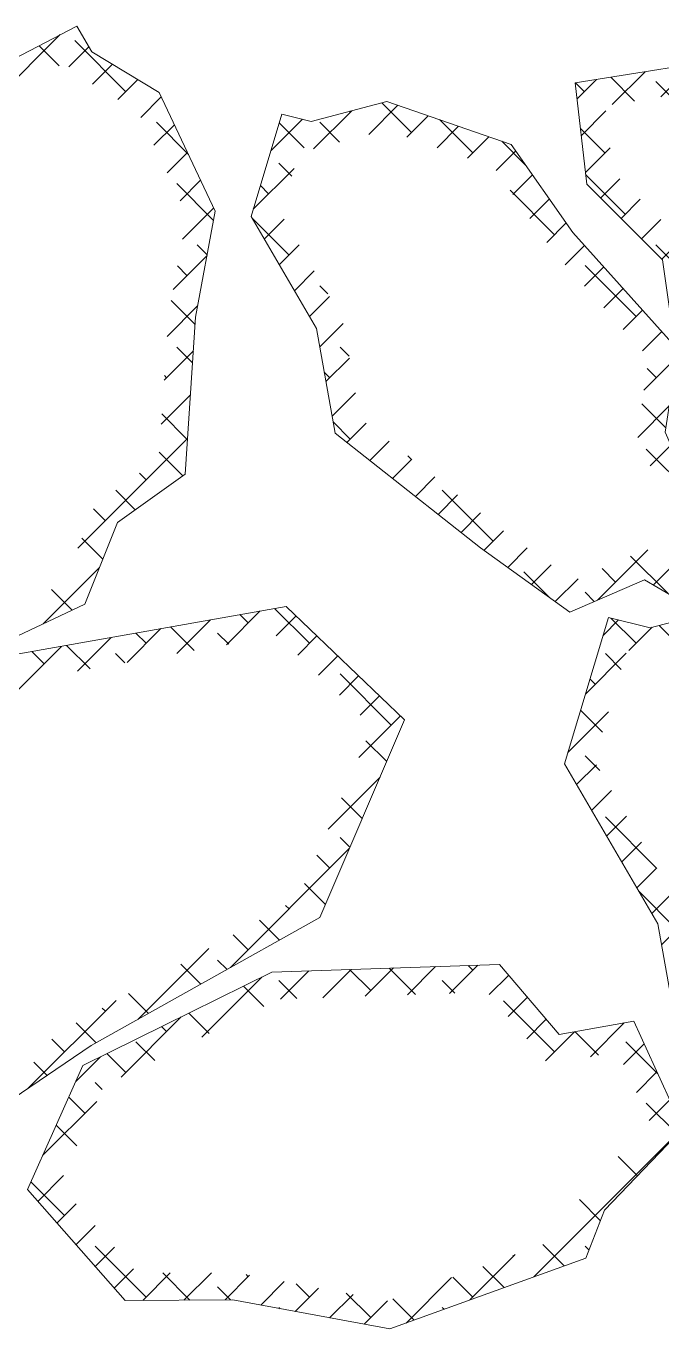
# Model space of a CAD drawing. Header units: inches. Extents: x 523 to 1492, y 69 to 539.
# Drawn here: x 915.42 to 922.42, y 471.54 to 485.86 of the extents above; entities that cross this region are included whole.
import ezdxf

# ---------------------------------------------------------------- set-up
doc = ezdxf.new("R2010")
doc.units = ezdxf.units.IN
doc.header["$MEASUREMENT"] = 0

# ---------------------------------------------------------------- blocks, each defined once
blk = doc.blocks.new('Полное обрушение')
at = {"color": 7, "linetype": 'ByBlock', "lineweight": 15}
for p, q in [((1982.001152207929, -1386.043905999058), (1983.018149663451, -1385.026908543535)), ((1983.738577144176, -1385.653519480971), (1983.177311136609, -1385.092253473404)), ((1983.007088540782, -1385.37104368363), (1982.784721697012, -1385.14867683986)), ((1983.114308372019, -1385.379762641021), (1983.333421890943, -1385.160649122097)), ((1983.372457075552, -1385.570626743541), (1983.591074934719, -1385.352008884375)), ((1989.623980952042, -1385.710277058085), (1989.98520931358, -1385.349048696548)), ((1983.652902861485, -1385.739193763661), (1983.871520720652, -1385.520575904495)), ((1988.702664074761, -1385.73356832326), (1988.917325996989, -1385.518906401032)), ((1989.334524321747, -1385.756318079614), (1989.072440157971, -1385.494233915837)), ((1989.090039293747, -1385.795205910327), (1989.451267655284, -1385.43397754879)), ((1989.721918191997, -1385.69469914381), (1989.568485327644, -1385.541266279457)), ((1988.78271291705, -1385.65351948097), (1988.685046287722, -1385.555852851642)), ((1983.904536987321, -1385.936572443879), (1984.129858455079, -1385.71125097612)), ((1986.411532890651, -1386.12365337687), (1986.732329695614, -1385.802856571906)), ((1986.88166678655, -1386.102532287024), (1986.55515834919, -1385.776023849664)), ((1985.334629187637, -1386.302531467777), (1985.681148861072, -1385.956011794342)), ((1985.803587374979, -1386.282586086488), (1986.223426244479, -1385.862747216989)), ((1986.20814757747, -1385.878025883997), (1986.199201806264, -1385.869080112792)), ((1986.830198239676, -1386.154000833899), (1987.066133114677, -1385.918065958898)), ((1987.55518599563, -1386.327038690051), (1987.188419288499, -1385.96027198292)), ((1988.748112244206, -1386.137132959868), (1989.019451290114, -1385.86579391396)), ((1984.048653489422, -1386.241468747832), (1984.27397495718, -1386.016147280074)), ((1984.428838999706, -1386.3437813365), (1984.075336748716, -1385.990279085511)), ((1985.702291810125, -1386.270195728759), (1985.427352165119, -1385.995256083753)), ((1986.089063990051, -1386.207955102631), (1985.87138797293, -1385.990279085511)), ((1987.164001658738, -1386.26921022089), (1987.399936533739, -1386.033275345889)), ((1989.007219320077, -1386.327038690051), (1988.739329977058, -1386.059149347032)), ((1987.4978050778, -1386.384419607881), (1987.733739952801, -1386.14848473288)), ((1988.136903680004, -1386.459743568371), (1987.874083066432, -1386.196922954799)), ((1984.192769991522, -1386.546365051785), (1984.418091459281, -1386.321043584026)), ((1987.811990129453, -1386.519247362281), (1988.027317037665, -1386.30392045407)), ((1988.793560413652, -1386.540697596475), (1989.06489945956, -1386.269358550568)), ((1985.140579607975, -1386.945593853493), (1985.589365916592, -1386.496807544875)), ((1985.563988670394, -1386.580905395082), (1985.422375166877, -1386.439291891564)), ((1984.704890271666, -1387.068845414514), (1984.299843151743, -1386.663798294591)), ((1984.336886493623, -1386.851261355738), (1984.562207961382, -1386.625939887979)), ((1985.310121965363, -1386.776051496104), (1985.219182290882, -1386.685111821623)), ((1987.997385747178, -1386.78286455061), (1988.21271265539, -1386.567537642398)), ((1989.231725723104, -1387.000557899131), (1988.796313701528, -1386.565145877555)), ((1988.960784635581, -1386.8224861806), (1989.172917003453, -1386.610353812728)), ((1988.453211607737, -1387.225064302158), (1987.965090040534, -1386.736942734955)), ((1988.182781364903, -1387.046481738938), (1988.398108273115, -1386.831154830726)), ((1989.185689145251, -1387.046594476983), (1989.397821513124, -1386.83446210911)), ((1984.361197167583, -1387.275963487831), (1984.706324463482, -1386.930836191932)), ((1985.53462836839, -1387.449570705184), (1985.124051354215, -1387.03899369101)), ((1985.261373739797, -1387.273812527724), (1985.480665079711, -1387.05452118781)), ((1988.368176982628, -1387.310098927267), (1988.58350389084, -1387.094772019055)), ((1989.410593654923, -1387.270702773366), (1989.622726022795, -1387.058570405493)), ((1984.634442660613, -1387.447410609515), (1984.52434955477, -1387.337317503671)), ((1985.427062209629, -1387.557136863945), (1985.646353549544, -1387.337845524031)), ((1988.572503339056, -1387.554785376893), (1988.784964015856, -1387.342324700093)), ((1989.979120873885, -1387.747953049912), (1989.568485327644, -1387.337317503671)), ((1989.635498164593, -1387.494811069748), (1989.847630532466, -1387.282678701876)), ((1984.258535452814, -1387.827638008653), (1984.633454897581, -1387.452718563887)), ((1984.412096353256, -1387.674077108211), (1984.306721154608, -1387.568701909563)), ((1985.592750679462, -1387.840461200166), (1985.812042019376, -1387.621169860251)), ((1988.78450799905, -1387.791793522952), (1988.99696867585, -1387.579332846152)), ((1989.351237219844, -1388.123089914265), (1988.789971212277, -1387.561823906698)), ((1985.96108025451, -1387.876022591304), (1985.87138797293, -1387.786330309724)), ((1988.996512659045, -1388.028801669011), (1989.208973335845, -1387.816340992211)), ((1984.501892102817, -1388.212885663826), (1984.236273543556, -1387.947267104564)), ((1985.758439149294, -1388.123785536387), (1985.977730489209, -1387.904494196472)), ((1984.192486167815, -1388.342700099706), (1984.530793182812, -1388.004393084709)), ((1985.759134771416, -1388.123089914264), (1985.756479601266, -1388.120434744114)), ((1989.208517319039, -1388.265809815069), (1989.420977995839, -1388.053349138269)), ((1985.872348278249, -1388.458889213485), (1986.130875625019, -1388.200361866716)), ((1989.420521979034, -1388.502817961128), (1989.632982655834, -1388.290357284329)), ((1984.160118826391, -1388.824080247184), (1984.482470715919, -1388.501728357655)), ((1984.473603203871, -1388.633609570933), (1984.299843151743, -1388.459849518805)), ((1986.19500238394, -1388.558957526788), (1986.095894375957, -1388.459849518805)), ((1985.940463274457, -1388.839787023331), (1986.198990621226, -1388.581259676562)), ((1989.438321016066, -1388.93403173015), (1989.796613259322, -1388.575739486894)), ((1989.575743622871, -1388.796609123345), (1989.474783269646, -1388.69564877012)), ((1984.187589950229, -1388.796609123344), (1984.163580321634, -1388.772599494749)), ((1985.983641174443, -1388.796609123345), (1985.921657493796, -1388.734625442698)), ((1984.127751484966, -1389.305460394662), (1984.450103374495, -1388.983108505133)), ((1986.008578270664, -1389.220684833177), (1986.267105617434, -1388.962157486408)), ((1989.369037917279, -1389.45232763499), (1989.715531833433, -1389.105833718836)), ((1989.678441915699, -1389.348320222226), (1989.415215127344, -1389.085093433872)), ((1984.412096353256, -1389.470128332425), (1984.135291422688, -1389.193323401857)), ((1986.20814757747, -1389.470128332425), (1986.019439418658, -1389.281420173613)), ((1986.170054878898, -1389.508221030997), (1986.383697395115, -1389.29457851478)), ((1983.211011116858, -1390.671213568823), (1984.417736033071, -1389.46448865261)), ((1986.421400513754, -1389.705888202194), (1986.635043029971, -1389.492245685977)), ((1989.506865677682, -1389.763512680641), (1989.734259140312, -1389.536119218011)), ((1984.366224345602, -1389.873269130824), (1984.107002523741, -1389.614047308964)), ((1986.67274614861, -1389.903555373392), (1986.886388664827, -1389.689912857175)), ((1986.88166678655, -1389.694634735452), (1986.842168938243, -1389.655136887145)), ((1989.986314757431, -1390.105205870011), (1989.463490421357, -1389.582381533938)), ((1983.963083547203, -1389.919141138479), (1983.889737098874, -1389.84579469015)), ((1986.924091783467, -1390.101222544589), (1987.137734299684, -1389.887580028372)), ((1983.843233645, -1390.248304042329), (1983.628241748573, -1390.033312145902)), ((1987.175437418323, -1390.298889715786), (1987.38907993454, -1390.085247199569)), ((1987.779692398657, -1390.592660347559), (1987.21842639109, -1390.031394339992)), ((1983.514070741149, -1390.368153944532), (1983.383993198761, -1390.238076402144)), ((1987.426783053179, -1390.496556886983), (1987.640425569396, -1390.282914370766)), ((1983.486694704229, -1390.789790713665), (1983.255848167608, -1390.558944177044)), ((1987.679569671879, -1390.692783074337), (1987.894460102313, -1390.477892643903)), ((1987.940398609805, -1390.880966942464), (1988.155289040239, -1390.66607651203)), ((1988.928333748339, -1391.240070222091), (1989.479927812605, -1390.688476157824)), ((1989.543558724024, -1391.073858052459), (1989.913296009399, -1390.704120767084)), ((1989.699705241647, -1391.165634772389), (1989.290217554768, -1390.75614708551)), ((1982.830770302675, -1391.50046718906), (1983.450289005184, -1390.880948486551)), ((1988.398542192932, -1391.211510141834), (1988.116452003197, -1390.929419952099)), ((1988.201227547732, -1391.069150810591), (1988.416117978166, -1390.854260380157)), ((1989.126730816817, -1391.041673153612), (1988.977021449222, -1390.891963786017)), ((1983.149135790786, -1391.350257412329), (1982.923757630983, -1391.124879252526)), ((1988.462056485658, -1391.257334678718), (1988.712885483738, -1391.006505680638)), ((1988.891910101669, -1391.255865244517), (1988.789971212277, -1391.153926355125)), ((1984.845756089475, -1391.730545432527), (1985.216361221992, -1391.35994030001)), ((1985.085615562336, -1391.490685959665), (1984.994347379424, -1391.399417776753)), ((1985.759134771416, -1391.715192362692), (1985.375572495029, -1391.331630086305)), ((1985.391877723834, -1391.633436604222), (1985.612397849494, -1391.412916478561)), ((1983.753512820757, -1391.924763089138), (1984.124117953274, -1391.554157956621)), ((1984.490601392102, -1391.793697401538), (1984.231897148214, -1391.53499315765)), ((1984.299634455116, -1391.827654260833), (1984.670239587633, -1391.457049128315)), ((1988.987748774684, -1391.629668001799), (1989.158620364604, -1391.45879641188)), ((1989.351237219844, -1391.715192362692), (1989.07398593118, -1391.437941074028)), ((1989.270973518492, -1391.795456064044), (1989.527894996475, -1391.538534586061)), ((1989.849578070065, -1391.76452040686), (1989.603759343353, -1391.518701680148)), ((1983.207391186398, -1392.021871917444), (1983.577996318915, -1391.651266784927)), ((1983.963083547203, -1391.715192362693), (1983.850672032609, -1391.602780848099)), ((1984.871826507707, -1391.725909711089), (1984.748855957796, -1391.602939161179)), ((1985.629469147109, -1391.844857987), (1985.841648541564, -1391.632678592545)), ((1981.212908838221, -1393.567341459567), (1983.031874684556, -1391.748375613232)), ((1982.840551532069, -1391.939698765719), (1982.706996685793, -1391.806143919443)), ((1983.346926045287, -1391.997060472883), (1983.088221801399, -1391.738356228995)), ((1983.728151160892, -1391.929272782435), (1983.626323942663, -1391.827445564206)), ((1988.793699195022, -1392.272730387515), (1989.242485503639, -1391.823944078897)), ((1989.188819687713, -1392.001787636615), (1989.014477615304, -1391.827445564206)), ((1985.858719839178, -1392.064620100984), (1986.070899233633, -1391.852440706529)), ((1986.087970531247, -1392.284382214968), (1986.300149925702, -1392.072202820514)), ((1986.657160383523, -1392.613217974799), (1986.095894375957, -1392.051951967232)), ((1988.902224413791, -1392.164205168746), (1988.844013308201, -1392.105994063156)), ((1986.317221223316, -1392.504144328953), (1986.529400617771, -1392.291964934498)), ((1986.300938088382, -1392.969440269941), (1986.758651309841, -1392.511727048482)), ((1988.599649615359, -1392.915792773231), (1989.048435923977, -1392.467006464613)), ((1988.980649813476, -1392.691643374484), (1988.739928371082, -1392.450921932091)), ((1986.60848187031, -1393.013552267639), (1986.380069654205, -1392.785140051534)), ((1988.953585481523, -1393.113591848585), (1988.789971212277, -1392.949977579339)), ((1988.696389045777, -1393.268066148866), (1988.915680385692, -1393.048774808952)), ((1985.963089446749, -1393.756301717627), (1986.535227970448, -1393.184163193928)), ((1986.338726369686, -1393.641822379122), (1986.11031415358, -1393.413410163017)), ((1988.86207751561, -1393.551390485087), (1989.081368855524, -1393.332099145173)), ((1989.575743622871, -1394.184762795986), (1989.014477615304, -1393.623496788419)), ((1989.027765985443, -1393.834714821308), (1989.247057325357, -1393.615423481394)), ((1986.203848619373, -1393.955957434863), (1986.095894375957, -1393.848003191446)), ((1984.890315938982, -1395.278088031448), (1986.197379328815, -1393.971024641614)), ((1989.193454455275, -1394.118039157529), (1989.412745795189, -1393.898747817615)), ((1985.983641174443, -1394.184762795986), (1985.840558652956, -1394.041680274499)), ((1989.359142925108, -1394.40136349375), (1989.578434265022, -1394.182072153835)), ((1985.934093118749, -1394.584227546346), (1985.705680902644, -1394.35581533024)), ((1989.800250025898, -1394.858282005066), (1989.381413075331, -1394.439445054499)), ((1989.52483139494, -1394.68468782997), (1989.744122734854, -1394.465396490056)), ((1985.53462836839, -1394.63377560204), (1985.496210641201, -1394.595357874851)), ((1985.428715960543, -1394.976876000246), (1985.208281824952, -1394.756441864656)), ((1989.631794243193, -1395.026737787771), (1989.890321589963, -1394.768210441001)), ((1985.085615562336, -1395.082788408093), (1984.920353008703, -1394.91752585446)), ((1983.871088514802, -1395.848302649574), (1984.651394283242, -1395.067996881134)), ((1984.564929511796, -1395.460127969659), (1984.344495376205, -1395.239693834069)), ((1984.852858328045, -1395.299043979855), (1984.748855957796, -1395.195041609607)), ((1986.370832201572, -1395.593622993072), (1986.681584751545, -1395.282870443099)), ((1986.924635754852, -1395.574770182449), (1986.634344198049, -1395.284478625646)), ((1986.835669181189, -1395.577798819508), (1987.146421731162, -1395.267046269535)), ((1987.300506160806, -1395.561974645944), (1987.61125871078, -1395.251222095971)), ((1987.55518599563, -1395.30729481112), (1987.502805296659, -1395.254914112149)), ((1984.574203933187, -1396.043212843296), (1985.235624131857, -1395.381792644626)), ((1985.621944106938, -1395.619116952695), (1985.422375166876, -1395.419548012633)), ((1985.441158242337, -1395.6252713402), (1985.75191079231, -1395.314518790227)), ((1985.905995221954, -1395.609447166636), (1986.216747771927, -1395.298694616662)), ((1986.432653980497, -1395.531801214146), (1986.200113648745, -1395.299260882394)), ((1987.358866304157, -1395.5599879257), (1987.21842639109, -1395.419548012633)), ((1987.737247626604, -1395.5742459862), (1987.950079140536, -1395.361414472268)), ((1983.989071879298, -1395.782295949268), (1983.768637743707, -1395.561861813678)), ((1985.25878447425, -1395.70497012606), (1985.03482121336, -1395.48100686517)), ((1982.665410687951, -1396.604967670372), (1983.632166859062, -1395.63821149926)), ((1988.453211607737, -1396.205320423227), (1987.89194560017, -1395.64405441566)), ((1987.943507266527, -1395.81699915233), (1988.156338780459, -1395.604167638398)), ((1983.514070741149, -1395.756307617173), (1983.480708927458, -1395.722945803482)), ((1983.686673295281, -1396.481730675149), (1984.348093493951, -1395.820310476479)), ((1984.65773159983, -1396.001942863747), (1984.43376833894, -1395.777979602857)), ((1988.14976690645, -1396.059752318461), (1988.362598420382, -1395.846920804529)), ((1983.413214246799, -1396.104463928877), (1983.193388431185, -1395.884638113263)), ((1984.187589950229, -1395.9808140202), (1984.13324190173, -1395.926465971701)), ((1988.356026546373, -1396.302505484591), (1988.674360838722, -1395.984171192242)), ((1988.938610797672, -1396.241706807108), (1988.680057343274, -1395.98315335271)), ((1988.850006377155, -1396.257538459863), (1989.221055992811, -1395.886488844206)), ((1983.065057935096, -1396.205320423227), (1982.925779389599, -1396.06604187773)), ((1984.056678725409, -1396.298915601433), (1983.850830345689, -1396.093067221713)), ((1989.213838385643, -1396.342719257428), (1989.440094332174, -1396.116463310897)), ((1989.590784712133, -1396.444867915515), (1989.238984018331, -1396.093067221713)), ((1983.189187196457, -1396.530203967919), (1983.460562856044, -1396.258828308332)), ((1983.738577144176, -1396.429826826253), (1983.53218902731, -1396.223438709387)), ((1982.874176553001, -1396.463451847185), (1982.728298330556, -1396.31757362474)), ((1989.355066978154, -1396.650503470971), (1989.581322924684, -1396.42424752444)), ((1983.478326076132, -1396.618588564263), (1983.401817539636, -1396.542080027767)), ((1983.289564338123, -1396.878839632307), (1983.11235976949, -1396.701635063674)), ((1982.824544905025, -1397.343859065404), (1983.420269751757, -1396.748134218672)), ((1989.805563083142, -1397.108659092578), (1989.463490421358, -1396.766586430794)), ((1989.496295570664, -1396.958287684514), (1989.722551517195, -1396.732031737983)), ((1983.200418206656, -1397.238706306894), (1982.973405834751, -1397.011693934989)), ((1988.225979260803, -1398.677616800428), (1989.863780109706, -1397.039815951526)), ((1982.840551532069, -1397.32785243836), (1982.834451900013, -1397.321752806305)), ((1989.366163451369, -1397.567285072912), (1989.153982805104, -1397.355104426647)), ((1982.770201749538, -1397.847215026945), (1983.055627460326, -1397.561789316157)), ((1983.065057935096, -1398.001371647441), (1982.695497965275, -1397.63181167762)), ((1988.960225651086, -1398.059372884736), (1988.7287375904, -1397.82788482405)), ((1982.980600735379, -1398.085828847158), (1983.193151164018, -1397.873278418519)), ((1983.190999721219, -1398.324442667371), (1983.403550149859, -1398.111892238731)), ((1983.40139870706, -1398.563056487583), (1983.613949135699, -1398.350506058944)), ((1983.963083547203, -1398.899397259548), (1983.401817539636, -1398.338131251981)), ((1987.523747690205, -1398.930835564972), (1988.022502555899, -1398.432080699279)), ((1988.559999192576, -1398.557172038333), (1988.325609906664, -1398.322782752421)), ((1988.833789249637, -1398.38194928934), (1988.789971212277, -1398.338131251981)), ((1987.899973325367, -1398.795171783231), (1987.667439197143, -1398.562637655007)), ((1988.004198801684, -1398.450384453494), (1987.99559697306, -1398.44178262487)), ((1983.611797692901, -1398.801670307796), (1983.82434812154, -1398.589119879157)), ((1983.927060952704, -1398.935419854046), (1984.228823882424, -1398.633656924327)), ((1984.445101241709, -1398.932402148001), (1984.146833630461, -1398.634134536753)), ((1984.37870468933, -1398.932788923473), (1984.68046761905, -1398.631025993754)), ((1984.830348425957, -1398.930157992901), (1985.101372159067, -1398.65913425979)), ((1985.085615562336, -1398.674890856521), (1985.062707717537, -1398.651983011722)), ((1986.821516119608, -1399.184054329517), (1987.320270985302, -1398.685299463823)), ((1987.55518599563, -1398.899397259548), (1987.335571105852, -1398.679782369769)), ((1984.891513591246, -1398.929801691484), (1984.748855957796, -1398.787144058034)), ((1985.222831960915, -1398.986687263995), (1985.480299760897, -1398.729219464014)), ((1985.601759562745, -1399.056772468219), (1985.859227362726, -1398.799304668238)), ((1985.759134771416, -1398.899397259547), (1985.613614416577, -1398.753876904708)), ((1986.432653980497, -1399.123903662574), (1986.164521115617, -1398.855770797695)), ((1985.980687164575, -1399.126857672443), (1986.238154964556, -1398.869389872462)), ((1986.359614766404, -1399.196942876667), (1986.618039414704, -1398.938518228367)), ((1986.909934524554, -1399.152171400578), (1986.675545238643, -1398.917782114667)), ((1985.437029184519, -1399.026304478703), (1985.422375166876, -1399.011650461061)), ((1987.239947458159, -1399.03317152813), (1987.21842639109, -1399.011650461061))]:
    blk.add_line(p, q, dxfattribs=at)
for points in [[(1983.199064164612, -1384.932534030819), (1982.156892105553, -1385.47618575364), (1981.779657159445, -1386.851324170005), (1981.100473522725, -1387.802782107484), (1981.318536557158, -1389.823957700525), (1981.498201697378, -1391.021733157327), (1982.328594608718, -1391.360874082126), (1982.412006540226, -1391.698046429302), (1983.28926551216, -1391.284142035672), (1983.646649071684, -1390.38927419337), (1984.391467324538, -1389.855167473643), (1984.507491452361, -1388.12960988057), (1984.723722839803, -1386.967644611215), (1984.106487577145, -1385.66180699019), (1983.366695385919, -1385.217141491765), (1983.199064164612, -1384.932534030819)], [(1985.455940581222, -1385.900516713047), (1985.116362743975, -1387.02584630426), (1985.83620167532, -1388.256758072685), (1986.041986593927, -1389.407503564292), (1987.639936826388, -1390.664188616113), (1988.622155598227, -1391.372843603941), (1989.445088169024, -1391.015980972106), (1989.744531647444, -1391.191981952926), (1990.061643223482, -1390.275281129732), (1989.67141840558, -1389.394238534111), (1989.80999580345, -1388.48824707574), (1988.656971795333, -1387.199237284482), (1987.977065056231, -1386.232466305281), (1986.611733186789, -1385.761233721265), (1985.776652428553, -1385.979545468347), (1985.455940581222, -1385.900516713047)], [(1989.047568381726, -1391.431431348651), (1988.562457185659, -1393.039045050383), (1989.590798516152, -1394.797490433849), (1989.884776971305, -1396.441412564715), (1992.167563017678, -1398.236676924459), (1993.570732691733, -1399.249041192785), (1994.746350650015, -1398.739237433021), (1995.174127047757, -1398.990667405621), (1995.627143584956, -1397.681094801058), (1995.069679559381, -1396.422462521599), (1995.267647270623, -1395.12818900964), (1993.620470116171, -1393.286746450702), (1992.649174774596, -1391.905645051843), (1990.698700675393, -1391.232455646106), (1989.505728163628, -1391.544329570509), (1989.047568381726, -1391.431431348651)], [(1979.583203171479, -1396.141185604428), (1979.744097201353, -1394.277927899874), (1981.208919876397, -1393.19750776928), (1982.539167800669, -1391.835986477154), (1985.503813921153, -1391.308826787831), (1986.804907896949, -1392.556069097254), (1985.871981510737, -1394.728887680431), (1983.359090813624, -1396.13474369966), (1982.397194338858, -1396.786783109524), (1980.435414414391, -1396.786892927526), (1979.583203171479, -1396.141185604428)], [(1982.656667945809, -1397.718456161864), (1983.268213854862, -1396.353865553645), (1985.343653119651, -1395.328416867519), (1987.84955939573, -1395.243109765058), (1988.504937099707, -1396.014443471988), (1989.325967755151, -1395.867743429682), (1989.866286640501, -1397.045278518247), (1989.005589565599, -1397.943636211797), (1988.798870597108, -1398.471037030348), (1986.64129319204, -1399.249041192785), (1984.914545039391, -1398.929667527903), (1983.730740442613, -1398.93656346701), (1982.656667945809, -1397.718456161864)]]:
    blk.add_lwpolyline(points, dxfattribs=at)
blk.add_lwpolyline([(1991.11098316996, -1388.711625157124), (1991.762770827964, -1387.870085728457), (1991.762770827964, -1387.870085728457), (1991.762770827964, -1387.870085728457), (1991.762770827964, -1387.870085728457), (1992.363312017265, -1387.311065416141), (1993.102224774359, -1386.712192138107), (1992.433021144258, -1385.904409710587), (1991.336136226696, -1385.476672839342), (1990.614761753884, -1385.248911976833), (1988.682692485297, -1385.556227247862), (1988.80816822014, -1386.670410062097), (1989.640799041378, -1387.50009318022), (1989.739425824752, -1388.192693841088)], close=True, dxfattribs=at)

msp = doc.modelspace()

# ---------------------------------------------------------------- block references
at = {"color": 7, "linetype": 'ByBlock', "lineweight": 15}
msp.add_blockref('Полное обрушение', (-1067.220927118946, 1870.791884377229), dxfattribs=at)

doc.saveas('drawing.dxf')
